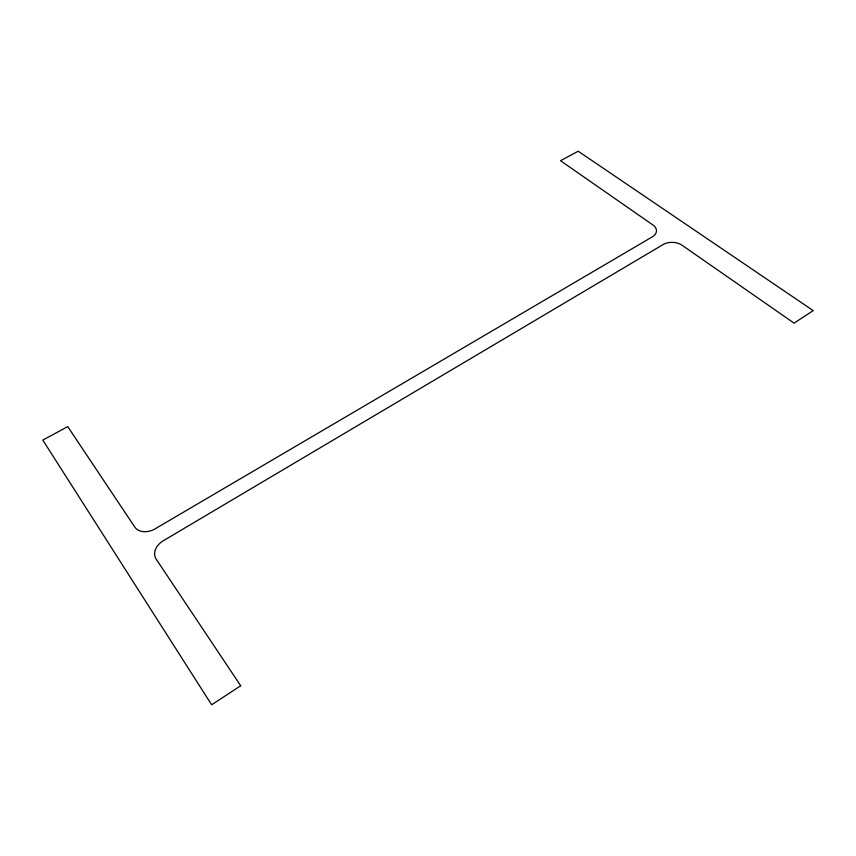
<?xml version="1.0" encoding="UTF-8"?>
<svg xmlns="http://www.w3.org/2000/svg" width="856" height="856" viewBox="0 0 856 856"><rect width="100%" height="100%" fill="white"/><g stroke="black" fill="none" stroke-linecap="round" stroke-linejoin="round"><path stroke-width="1.28" d="M240.686 685.752L211.635 704.788L42.8 440.091L67.752 426.63L134.82 527.114A15.815 11.588 -25.5 0 0 155.118 528.837L652.24 236.898A13.075 8.378 0 0 0 653.01 225.042L560.541 160.735L578.185 151.212L813.2 310.61L794.079 323.14L681.965 245.18A13.407 8.71 1.3 0 0 663.111 244.559L163.271 540.767A16.21 12.198 -26.2 0 0 156.188 559.139L240.686 685.752"/></g></svg>
